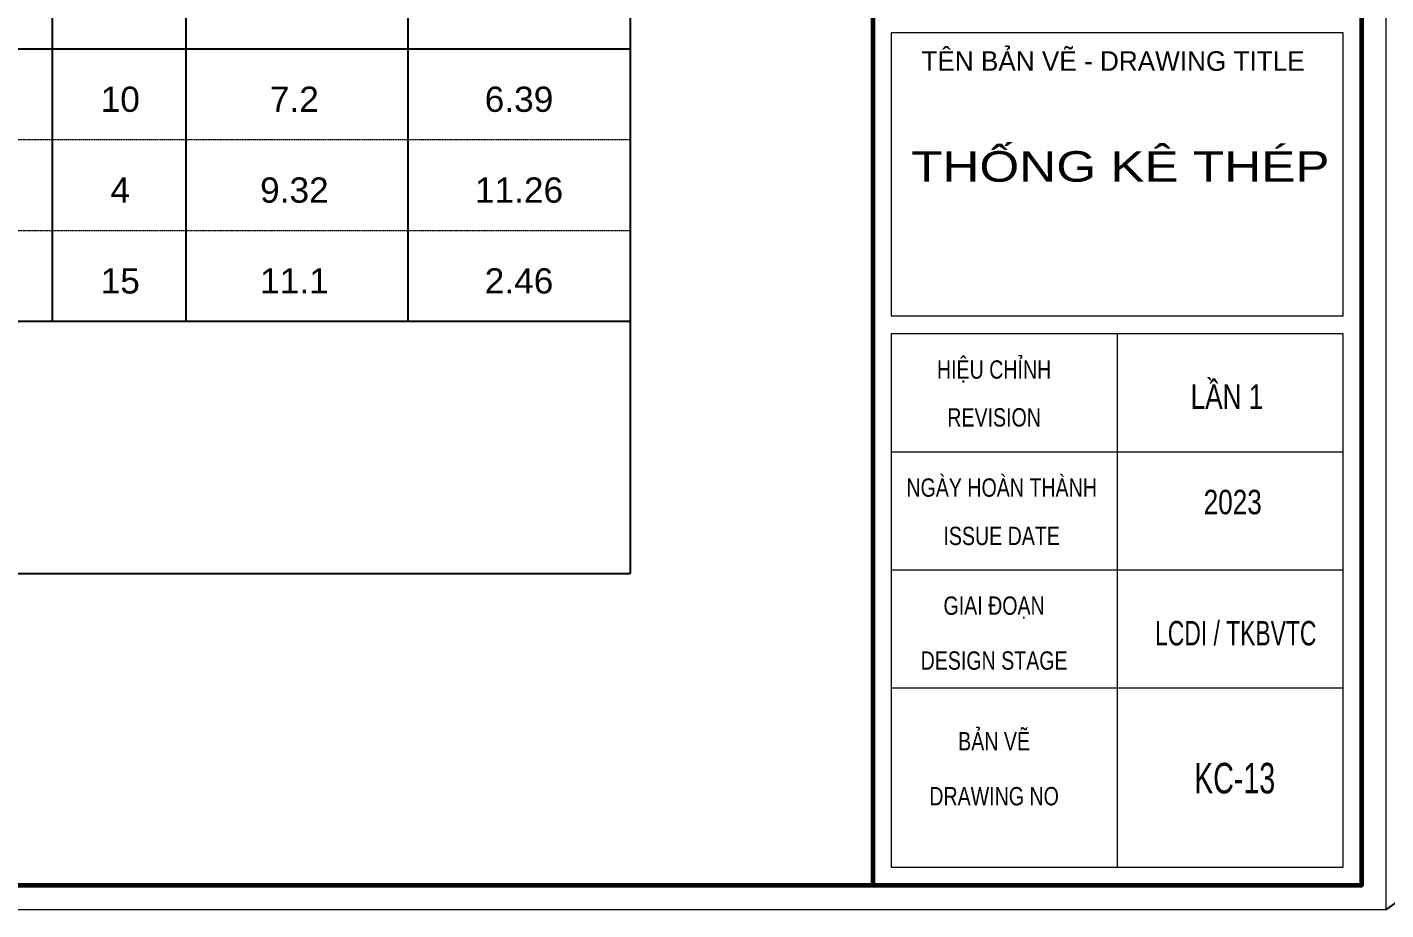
# Model space of a CAD drawing. Header units: millimetres. Extents: x -295047 to 263296, y -724756 to -308748.
# Drawn here: x 187195 to 196096, y -368365 to -362581 of the extents above; entities that cross this region are included whole.
import ezdxf
from ezdxf.enums import TextEntityAlignment as Align

# ---------------------------------------------------------------- set-up
doc = ezdxf.new("R2010")
doc.units = ezdxf.units.MM
doc.header["$MEASUREMENT"] = 0
doc.linetypes.add('HIDDEN', pattern=[0.375, 0.25, -0.125])
doc.layers.get('Defpoints').update_dxf_attribs({"color": 1})
doc.layers.add('KCS_Plotter', color=11, linetype='Continuous', plot=False)
for name, color, linetype, lineweight in [('Khungten_LCDI', 7, 'Continuous', 5), ('LC MANH DUT', 35, 'HIDDEN', 5), ('LC Net thay', 7, 'Continuous', 25), ('LC Text1', 3, 'Continuous', 20)]:
    doc.layers.add(name, color=color, linetype=linetype, lineweight=lineweight)
doc.styles.add('Hoa', font='micross.ttf')
doc.styles.add('Khungten', font='VHAVAN.TTF', dxfattribs={"width": 0.9, "height": 5000})
doc.styles.add('Title', font='VHBLACK.TTF', dxfattribs={"width": 0.8})

# ---------------------------------------------------------------- blocks, each defined once
blk = doc.blocks.new('lcdi KC')
at = {"layer": 'Defpoints', "lineweight": 0}
blk.add_lwpolyline([(-1200, -14850), (-1200, 14850), (40800, 14850), (40800, -14850)], close=True, dxfattribs=at)
at = {"layer": 'Khungten_LCDI', "color": 5, "lineweight": 60}
blk.add_line((36600, 14650), (36600, -14650), dxfattribs=at)
at = {"layer": 'Khungten_LCDI', "color": 5, "lineweight": 25}
blk.add_line((40600, -14650), (40600, 14650), dxfattribs=at)
at = {"layer": 'Khungten_LCDI', "color": 9, "lineweight": 15}
for p, q in [((38600, -10133), (38600, -14500)), ((40450, -11100), (36750, -11100)), ((40450, -12067), (36750, -12067)), ((40450, -13033), (36750, -13033))]:
    blk.add_line(p, q, dxfattribs=at)
at = {"layer": 'Khungten_LCDI', "color": 5, "lineweight": 60}
blk.add_lwpolyline([(0, -14650), (0, 14650), (40600, 14650), (40600, -14650)], close=True, dxfattribs=at)
at = {"layer": 'Khungten_LCDI', "color": 9, "lineweight": 15}
for points in [[(36750, -9983), (40450, -9983), (40450, -7667), (36750, -7667)], [(36750, -14500), (40450, -14500), (40450, -10133), (36750, -10133)]]:
    blk.add_lwpolyline(points, close=True, dxfattribs=at)
at = {"color": 7, "style": 'Khungten'}
blk.add_text('tªn b¶n vÏ - drawing title', height=160, dxfattribs=at).set_placement((38566, -7977), align=Align.CENTER)
at = {"color": 7}
for s, height, style, width, p in [('hiÖu chØnh', 150, 'Khungten', 0.8, (37592, -10499)), ('revision', 150, 'Khungten', 0.8, (37592, -10891)), ('ngµy hoµn thµnh', 150, 'Khungten', 0.8, (37654, -11466)), ('issue date', 150, 'Khungten', 0.8, (37654, -11862)), ('giai ®o¹n', 150, 'Khungten', 0.8, (37592, -12433)), ('lcdi / tkBVTC', 200, 'Title', 0.7, (39571, -12684)), ('design stage', 150, 'Khungten', 0.8, (37592, -12883)), ('b¶n vÏ', 150, 'Khungten', 0.8, (37592, -13544)), ('drawing nO', 150, 'Khungten', 0.8, (37592, -13994))]:
    blk.add_text(s, height=height, dxfattribs=dict(at, style=style, width=width)).set_placement(p, align=Align.CENTER)
at = {"color": 7, "style": 'Khungten', "width": 0.8}
for tag, p in [('REVISION', (39499, -10746)), ('NGAYHT', (39546, -11609))]:
    blk.add_attdef(tag, text='', height=200, dxfattribs=at).set_placement(p, align=Align.CENTER)
at = {"layer": 'LC Text1', "style": 'Title', "width": 1.485915}
for tag, p, p2 in [('TENBANVE1', (36913, -8886), (40339, -8886)), ('TENBANVE2', (36913, -9562), (40339, -9562))]:
    blk.add_attdef(tag, text='', height=250, dxfattribs=at).set_placement(p, p2, align=Align.FIT)
at = {"layer": 'LC Text1', "style": 'Title', "width": 0.7}
blk.add_attdef('SOBANVE', text='', height=250, dxfattribs=at).set_placement((39562, -13896), align=Align.CENTER)

msp = doc.modelspace()

# ---------------------------------------------------------------- linework, layer by layer
at = {"layer": 'KCS_Plotter', "ltscale": 2}
msp.add_line((196095.8, -368365.3), (229695.8, -344605.3), dxfattribs=at)
at = {"layer": 'LC MANH DUT'}
for p, q in [((179471.5, -362722.6), (191144.5, -362722.6)), ((179471.5, -363317.9), (191144.5, -363317.9)), ((179471.5, -363913.1), (191144.5, -363913.1)), ((179471.5, -364508.3), (191144.5, -364508.3))]:
    msp.add_line(p, q, dxfattribs=at)
at = {"layer": 'LC Net thay'}
for p, q in [((191144.5, -350884.2), (191144.5, -366161.7)), ((188234.5, -351677.9), (188234.5, -364508.3)), ((189689.5, -351677.9), (189689.5, -364508.3)), ((187358.2, -352438.4), (187358.2, -364508.3)), ((178479.4, -362722.6), (191144.5, -362722.6)), ((178479.4, -364508.3), (191144.5, -364508.3)), ((178479.4, -364508.3), (191144.5, -364508.3)), ((178479.4, -366161.7), (191144.5, -366161.7))]:
    msp.add_line(p, q, dxfattribs=at)

# ---------------------------------------------------------------- block references
ref = msp.add_blockref('lcdi KC', (163455.8, -356485.3), dxfattribs=dict(at, xscale=0.8, yscale=0.8, zscale=0.8))
ref.add_attrib('NGAYHT', '2023', dxfattribs={"layer": 'LC Text1', "height": 160, "style": 'Khungten', "width": 0.8}).set_placement((195092.6, -365772.8), align=Align.CENTER)
ref.add_attrib('REVISION', 'lÇn 1', dxfattribs={"layer": 'LC Text1', "height": 160, "style": 'Khungten', "width": 0.8}).set_placement((195054.8, -365082.3), align=Align.CENTER)
ref.add_attrib('SOBANVE', 'KC-13', dxfattribs={"layer": 'LC Text1', "height": 200, "style": 'Title', "width": 0.7}).set_placement((195105.4, -367602.2), align=Align.CENTER)
ref.add_attrib('TENBANVE1', 'THèNG K£ THÐP', dxfattribs={"layer": 'LC Text1', "height": 200, "style": 'Title', "width": 1.114988}).set_placement((192985.9, -363593.9), (195727.1, -363593.9), align=Align.FIT)

# ---------------------------------------------------------------- texts
at = {"layer": 'LC Text1', "style": 'Hoa'}
for s, p in [('10', (187804.6, -363185.6)), ('7.2', (188945.5, -363185.6)), ('6.39', (190417, -363185.6))]:
    msp.add_text(s, height=165.34, dxfattribs=at).set_placement(p, align=Align.BOTTOM_CENTER)
at = {"layer": 'LC Text1', "color": 7, "style": 'Hoa'}
for s, height, p in [('4', 165.3, (187804.6, -363780.8)), ('9.32', 165.34, (188945.5, -363780.8)), ('11.26', 165.34, (190417, -363780.8)), ('15', 165.34, (187804.6, -364376)), ('11.1', 165.34, (188945.5, -364376)), ('2.46', 165.34, (190417, -364376))]:
    msp.add_text(s, height=height, dxfattribs=at).set_placement(p, align=Align.BOTTOM_CENTER)

doc.saveas('drawing.dxf')
